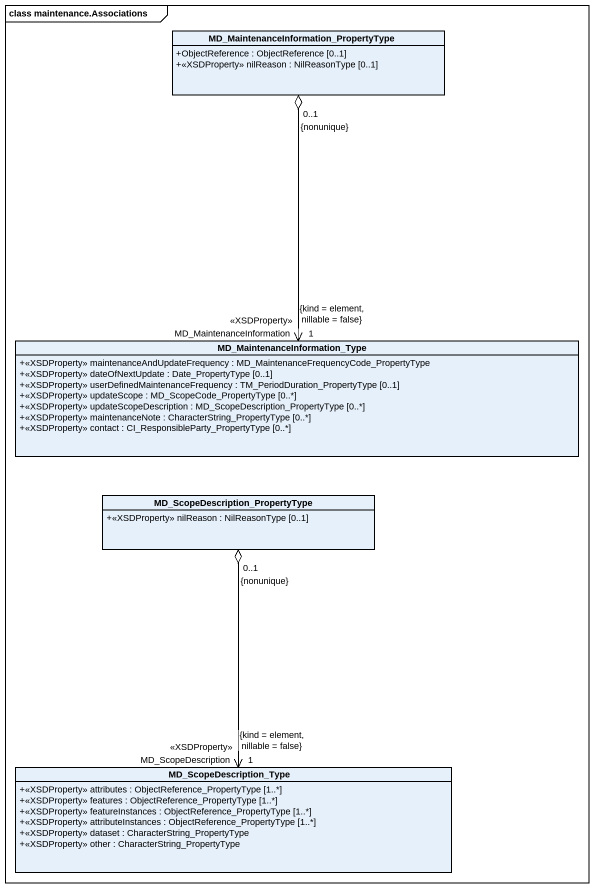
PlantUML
@startuml
mainframe class maintenance.Associations
hide circle
hide empty members
skinparam classAttributeIconSize 0
class "MD_MaintenanceInformation_PropertyType" as MD_MaintenanceInformation {
  +ObjectReference : ObjectReference [0..1]
  +<<XSDProperty>> nilReason : NilReasonType [0..1]
}
class "MD_MaintenanceInformation_Type" as MD_MaintenanceInformation_2 {
  +<<XSDProperty>> maintenanceAndUpdateFrequency : MD_MaintenanceFrequencyCode_PropertyType
  +<<XSDProperty>> dateOfNextUpdate : Date_PropertyType [0..1]
  +<<XSDProperty>> userDefinedMaintenanceFrequency : TM_PeriodDuration_PropertyType [0..1]
  +<<XSDProperty>> updateScope : MD_ScopeCode_PropertyType [0..*]
  +<<XSDProperty>> updateScopeDescription : MD_ScopeDescription_PropertyType [0..*]
  +<<XSDProperty>> maintenanceNote : CharacterString_PropertyType [0..*]
  +<<XSDProperty>> contact : CI_ResponsibleParty_PropertyType [0..*]
}
class "MD_ScopeDescription_PropertyType" as MD_ScopeDescription {
  +<<XSDProperty>> nilReason : NilReasonType [0..1]
}
class MD_ScopeDescription_Type {
  +<<XSDProperty>> attributes : ObjectReference_PropertyType [1..*]
  +<<XSDProperty>> features : ObjectReference_PropertyType [1..*]
  +<<XSDProperty>> featureInstances : ObjectReference_PropertyType [1..*]
  +<<XSDProperty>> attributeInstances : ObjectReference_PropertyType [1..*]
  +<<XSDProperty>> dataset : CharacterString_PropertyType
  +<<XSDProperty>> other : CharacterString_PropertyType
}
MD_MaintenanceInformation "0..1\n{nonunique}" o--> "MD_MaintenanceInformation\n<<XSDProperty>>\n1\n{kind = element, nillable = false}" MD_MaintenanceInformation_2
MD_ScopeDescription "0..1\n{nonunique}" o--> "MD_ScopeDescription\n<<XSDProperty>>\n1\n{kind = element, nillable = false}" MD_ScopeDescription_Type
@enduml
